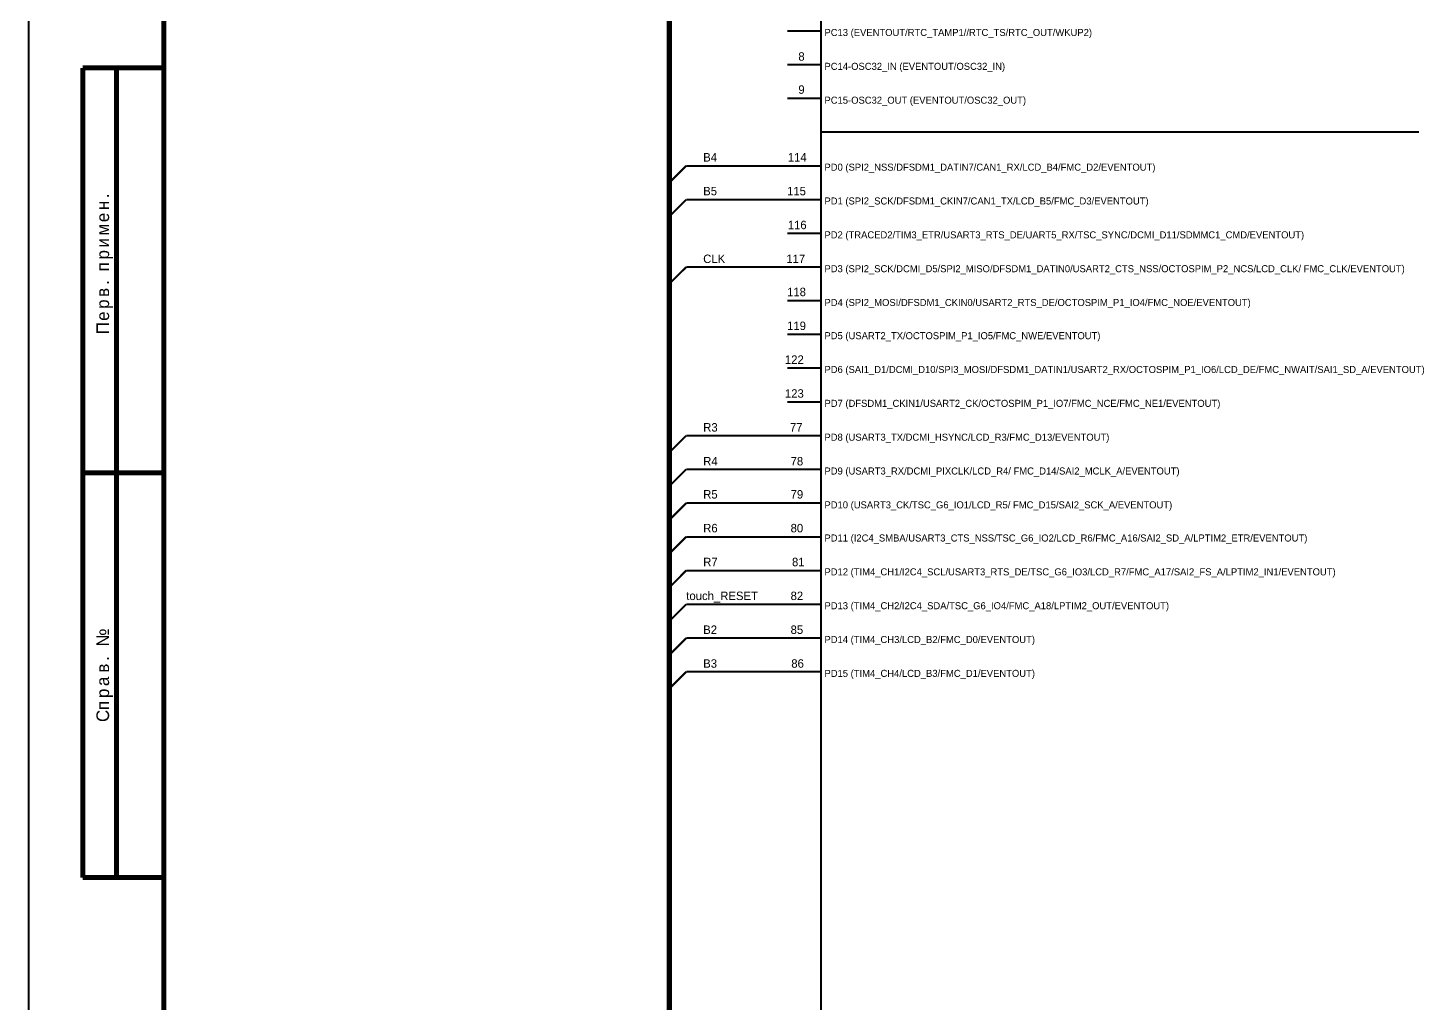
# Model space of a CAD drawing. Header units: inches. Extents: x 0 to 841, y 0 to 594.
# Drawn here: x -0.1 to 205.2, y 153.3 to 298 of the extents above; entities that cross this region are included whole.
import ezdxf

# ---------------------------------------------------------------- set-up
doc = ezdxf.new("R2010")
doc.units = ezdxf.units.IN
doc.layers.add('Sheet', color=255, linetype='Continuous')

msp = doc.modelspace()

# ---------------------------------------------------------------- linework, layer by layer
at = {"layer": 'Sheet'}
for points in [[(0, 593.97, 0.3, 0.3, 0), (841, 593.97, 0.3, 0.3, 0), (841, 0, 0.3, 0.3, 0), (0, 0, 0.3, 0.3, 0), (0, 593.97, 0.3, 0.3, 0)], [(0, 593.97, 0.3, 0.3, 0), (841, 593.97, 0.3, 0.3, 0), (841, 0, 0.3, 0.3, 0), (0, 0, 0.3, 0.3, 0), (0, 593.97, 0.3, 0.3, 0)], [(0, 593.97, 0.0991, 0.0991, 0), (0, 0, 0.0991, 0.0991, 0), (841, 0, 0.0991, 0.0991, 0), (841, 593.97, 0.0991, 0.0991, 0), (0, 593.97, 0.0991, 0.0991, 0), (0, 593.97, 0.0991, 0.0991, 0)], [(0, 593.97, 0.0991, 0.0991, 0), (0, 0, 0.0991, 0.0991, 0), (841, 0, 0.0991, 0.0991, 0), (841, 593.97, 0.0991, 0.0991, 0), (0, 593.97, 0.0991, 0.0991, 0), (0, 593.97, 0.0991, 0.0991, 0)]]:
    msp.add_lwpolyline(points, format="xyseb", close=True, dxfattribs=at)
for points in [[(20.02, 588.98, 0.749, 0.749, 0), (20.02, 4.99, 0.749, 0.749, 0)], [(95.01, 49.99, 0.749, 0.749, 0), (95.01, 49.99, 0.749, 0.749, 0), (95.01, 124.98, 0.749, 0.749, 0), (95.01, 134.99, 0.749, 0.749, 0), (95.01, 260, 0.749, 0.749, 0), (95.01, 260, 0.749, 0.749, 0), (95.01, 502.49, 0.749, 0.749, 0), (95.01, 554.99, 0.749, 0.749, 0), (490.01, 554.99, 0.749, 0.749, 0), (490.01, 182.5, 0.749, 0.749, 0)], [(117.51, 537.48, 0.3, 0.3, 0), (117.51, 107.5, 0.3, 0.3, 0)], [(117.51, 297.5, 0.3, 0.3, 0), (112.51, 297.5, 0.3, 0.3, 0)], [(8.01, 171.99, 0.749, 0.749, 0), (8.01, 292, 0.749, 0.749, 0)], [(8.01, 292, 0.749, 0.749, 0), (20, 292, 0.749, 0.749, 0)], [(13, 171.99, 0.749, 0.749, 0), (13, 292, 0.749, 0.749, 0)], [(117.51, 292.49, 0.3, 0.3, 0), (112.51, 292.49, 0.3, 0.3, 0)], [(117.51, 287.49, 0.3, 0.3, 0), (112.51, 287.49, 0.3, 0.3, 0)], [(117.51, 282.5, 0.3, 0.3, 0), (287.51, 282.5, 0.3, 0.3, 0)], [(97.51, 277.49, 0.3, 0.3, 0), (95.01, 275, 0.3, 0.3, 0)], [(97.51, 277.49, 0.3, 0.3, 0), (97.51, 277.49, 0.3, 0.3, 0), (112.51, 277.49, 0.3, 0.3, 0)], [(117.51, 277.49, 0.3, 0.3, 0), (112.51, 277.49, 0.3, 0.3, 0)], [(97.51, 272.49, 0.3, 0.3, 0), (95.01, 269.99, 0.3, 0.3, 0)], [(97.51, 272.49, 0.3, 0.3, 0), (112.51, 272.49, 0.3, 0.3, 0)], [(117.51, 272.49, 0.3, 0.3, 0), (112.51, 272.49, 0.3, 0.3, 0)], [(117.51, 267.5, 0.3, 0.3, 0), (112.51, 267.5, 0.3, 0.3, 0)], [(97.51, 262.49, 0.3, 0.3, 0), (95.01, 260, 0.3, 0.3, 0)], [(97.51, 262.49, 0.3, 0.3, 0), (112.51, 262.49, 0.3, 0.3, 0)], [(117.51, 262.49, 0.3, 0.3, 0), (112.51, 262.49, 0.3, 0.3, 0)], [(117.51, 257.49, 0.3, 0.3, 0), (112.51, 257.49, 0.3, 0.3, 0)], [(117.51, 252.5, 0.3, 0.3, 0), (112.51, 252.5, 0.3, 0.3, 0)], [(117.51, 247.5, 0.3, 0.3, 0), (112.51, 247.5, 0.3, 0.3, 0)], [(117.51, 242.49, 0.3, 0.3, 0), (112.51, 242.49, 0.3, 0.3, 0)], [(97.51, 237.5, 0.3, 0.3, 0), (95.01, 234.99, 0.3, 0.3, 0)], [(97.51, 237.5, 0.3, 0.3, 0), (97.51, 237.5, 0.3, 0.3, 0), (112.51, 237.5, 0.3, 0.3, 0)], [(117.51, 237.5, 0.3, 0.3, 0), (112.51, 237.5, 0.3, 0.3, 0)], [(8.01, 232, 0.749, 0.749, 0), (20, 232, 0.749, 0.749, 0)], [(97.51, 232.5, 0.3, 0.3, 0), (95.01, 230, 0.3, 0.3, 0)], [(97.51, 232.5, 0.3, 0.3, 0), (112.51, 232.5, 0.3, 0.3, 0)], [(117.51, 232.5, 0.3, 0.3, 0), (112.51, 232.5, 0.3, 0.3, 0)], [(97.51, 227.49, 0.3, 0.3, 0), (95.01, 225, 0.3, 0.3, 0)], [(97.51, 227.49, 0.3, 0.3, 0), (97.51, 227.49, 0.3, 0.3, 0), (112.51, 227.49, 0.3, 0.3, 0)], [(117.51, 227.49, 0.3, 0.3, 0), (112.51, 227.49, 0.3, 0.3, 0)], [(97.51, 222.49, 0.3, 0.3, 0), (95.01, 219.99, 0.3, 0.3, 0)], [(97.51, 222.49, 0.3, 0.3, 0), (112.51, 222.49, 0.3, 0.3, 0)], [(117.51, 222.49, 0.3, 0.3, 0), (112.51, 222.49, 0.3, 0.3, 0)], [(97.51, 217.5, 0.3, 0.3, 0), (95.01, 214.99, 0.3, 0.3, 0)], [(97.51, 217.5, 0.3, 0.3, 0), (97.51, 217.5, 0.3, 0.3, 0), (112.51, 217.5, 0.3, 0.3, 0), (112.51, 217.5, 0.3, 0.3, 0)], [(117.51, 217.5, 0.3, 0.3, 0), (112.51, 217.5, 0.3, 0.3, 0)], [(95.01, 210, 0.3, 0.3, 0), (97.51, 212.49, 0.3, 0.3, 0)], [(97.51, 212.49, 0.3, 0.3, 0), (112.51, 212.49, 0.3, 0.3, 0)], [(117.51, 212.49, 0.3, 0.3, 0), (112.51, 212.49, 0.3, 0.3, 0)], [(97.51, 207.49, 0.3, 0.3, 0), (95.01, 204.99, 0.3, 0.3, 0)], [(97.51, 207.49, 0.3, 0.3, 0), (97.51, 207.49, 0.3, 0.3, 0), (112.51, 207.49, 0.3, 0.3, 0)], [(117.51, 207.49, 0.3, 0.3, 0), (112.51, 207.49, 0.3, 0.3, 0)], [(97.51, 202.5, 0.3, 0.3, 0), (95.01, 199.99, 0.3, 0.3, 0)], [(97.51, 202.5, 0.3, 0.3, 0), (97.51, 202.5, 0.3, 0.3, 0), (112.51, 202.5, 0.3, 0.3, 0)], [(117.51, 202.5, 0.3, 0.3, 0), (112.51, 202.5, 0.3, 0.3, 0)], [(20, 171.99, 0.749, 0.749, 0), (8.01, 171.99, 0.749, 0.749, 0)]]:
    msp.add_lwpolyline(points, format="xyseb", dxfattribs=at)

# ---------------------------------------------------------------- texts
for s, height, p in [('PC13 (EVENTOUT/RTC_TAMP1//RTC_TS/RTC_OUT/WKUP2)', 1.0452, (118.01, 296.74)), ('8', 1.25, (114.14, 293.08)), ('PC14-OSC32_IN (EVENTOUT/OSC32_IN)', 1.0452, (118.01, 291.72)), ('9', 1.25, (114.14, 288.17)), ('PC15-OSC32_OUT (EVENTOUT/OSC32_OUT)', 1.0452, (118.01, 286.7)), ('B4', 1.254, (100.03, 278.13)), ('114', 1.254, (112.57, 278.13)), ('PD0 (SPI2_NSS/DFSDM1_DATIN7/CAN1_RX/LCD_B4/FMC_D2/EVENTOUT)', 1.0452, (118.01, 276.77)), ('B5', 1.254, (100.03, 273.12)), ('115', 1.254, (112.47, 273.12)), ('PD1 (SPI2_SCK/DFSDM1_CKIN7/CAN1_TX/LCD_B5/FMC_D3/EVENTOUT)', 1.0452, (118.01, 271.76)), ('116', 1.254, (112.57, 268.1)), ('PD2 (TRACED2/TIM3_ETR/USART3_RTS_DE/UART5_RX/TSC_SYNC/DCMI_D11/SDMMC1_CMD/EVENTOUT)', 1.0452, (118.01, 266.74)), ('CLK', 1.254, (100.03, 263.08)), ('117', 1.254, (112.36, 263.08)), ('PD3 (SPI2_SCK/DCMI_D5/SPI2_MISO/DFSDM1_DATIN0/USART2_CTS_NSS/OCTOSPIM_P2_NCS/LCD_CLK/ FMC_CLK/EVENTOUT)', 1.04522, (118.01, 261.72)), ('118', 1.254, (112.47, 258.17)), ('PD4 (SPI2_MOSI/DFSDM1_CKIN0/USART2_RTS_DE/OCTOSPIM_P1_IO4/FMC_NOE/EVENTOUT)', 1.0452, (118.01, 256.71)), ('119', 1.254, (112.47, 253.15)), ('PD5 (USART2_TX/OCTOSPIM_P1_IO5/FMC_NWE/EVENTOUT)', 1.0452, (118.01, 251.79)), ('122', 1.254, (112.15, 248.14)), ('PD6 (SAI1_D1/DCMI_D10/SPI3_MOSI/DFSDM1_DATIN1/USART2_RX/OCTOSPIM_P1_IO6/LCD_DE/FMC_NWAIT/SAI1_SD_A/EVENTOUT)', 1.04522, (118.01, 246.78)), ('123', 1.254, (112.15, 243.12)), ('PD7 (DFSDM1_CKIN1/USART2_CK/OCTOSPIM_P1_IO7/FMC_NCE/FMC_NE1/EVENTOUT)', 1.0452, (118.01, 241.76)), ('R3', 1.254, (100.03, 238.1)), ('77', 1.254, (112.89, 238.1)), ('PD8 (USART3_TX/DCMI_HSYNC/LCD_R3/FMC_D13/EVENTOUT)', 1.0452, (118.01, 236.74)), ('R4', 1.254, (100.03, 233.08)), ('78', 1.254, (112.99, 233.08)), ('PD9 (USART3_RX/DCMI_PIXCLK/LCD_R4/ FMC_D14/SAI2_MCLK_A/EVENTOUT)', 1.0452, (118.01, 231.73)), ('R5', 1.254, (100.03, 228.17)), ('79', 1.254, (112.99, 228.17)), ('PD10 (USART3_CK/TSC_G6_IO1/LCD_R5/ FMC_D15/SAI2_SCK_A/EVENTOUT)', 1.0452, (118.01, 226.71)), ('R6', 1.254, (100.03, 223.16)), ('80', 1.254, (112.99, 223.16)), ('PD11 (I2C4_SMBA/USART3_CTS_NSS/TSC_G6_IO2/LCD_R6/FMC_A16/SAI2_SD_A/LPTIM2_ETR/EVENTOUT)', 1.0452, (118.01, 221.8)), ('R7', 1.254, (100.03, 218.14)), ('81', 1.254, (113.2, 218.14)), ('PD12 (TIM4_CH1/I2C4_SCL/USART3_RTS_DE/TSC_G6_IO3/LCD_R7/FMC_A17/SAI2_FS_A/LPTIM2_IN1/EVENTOUT)', 1.0452, (118.01, 216.78)), ('touch_RESET', 1.2543, (97.52, 213.12)), ('82', 1.254, (112.99, 213.12)), ('PD13 (TIM4_CH2/I2C4_SDA/TSC_G6_IO4/FMC_A18/LPTIM2_OUT/EVENTOUT)', 1.0452, (118.01, 211.76)), ('B2', 1.254, (100.03, 208.1)), ('85', 1.254, (112.99, 208.1)), ('PD14 (TIM4_CH3/LCD_B2/FMC_D0/EVENTOUT)', 1.0452, (118.01, 206.75)), ('B3', 1.254, (100.03, 203.09)), ('86', 1.254, (113.09, 203.09)), ('PD15 (TIM4_CH4/LCD_B3/FMC_D1/EVENTOUT)', 1.0452, (118.01, 201.73))]:
    msp.add_text(s, height=height, dxfattribs=at).set_placement(p)
for s, p in [('.', (11.92, 272.7)), ('н', (11.92, 270.92)), ('е', (11.92, 269.14)), ('м', (11.92, 267.16)), ('р', (11.92, 263.61)), ('и', (11.92, 265.38)), ('п', (11.92, 261.83)), ('в', (11.92, 258.07)), ('.', (11.92, 259.84)), ('р', (11.92, 256.29)), ('е', (11.92, 254.51)), ('П', (11.92, 252.53)), ('№', (11.92, 206.22)), ('в', (11.92, 202.36)), ('.', (11.92, 204.13)), ('а', (11.92, 200.37)), ('р', (11.92, 198.59)), ('п', (11.92, 196.82)), ('С', (11.92, 195.04))]:
    msp.add_text(s, height=1.88, rotation=90, dxfattribs=at).set_placement(p)

doc.saveas('drawing.dxf')
